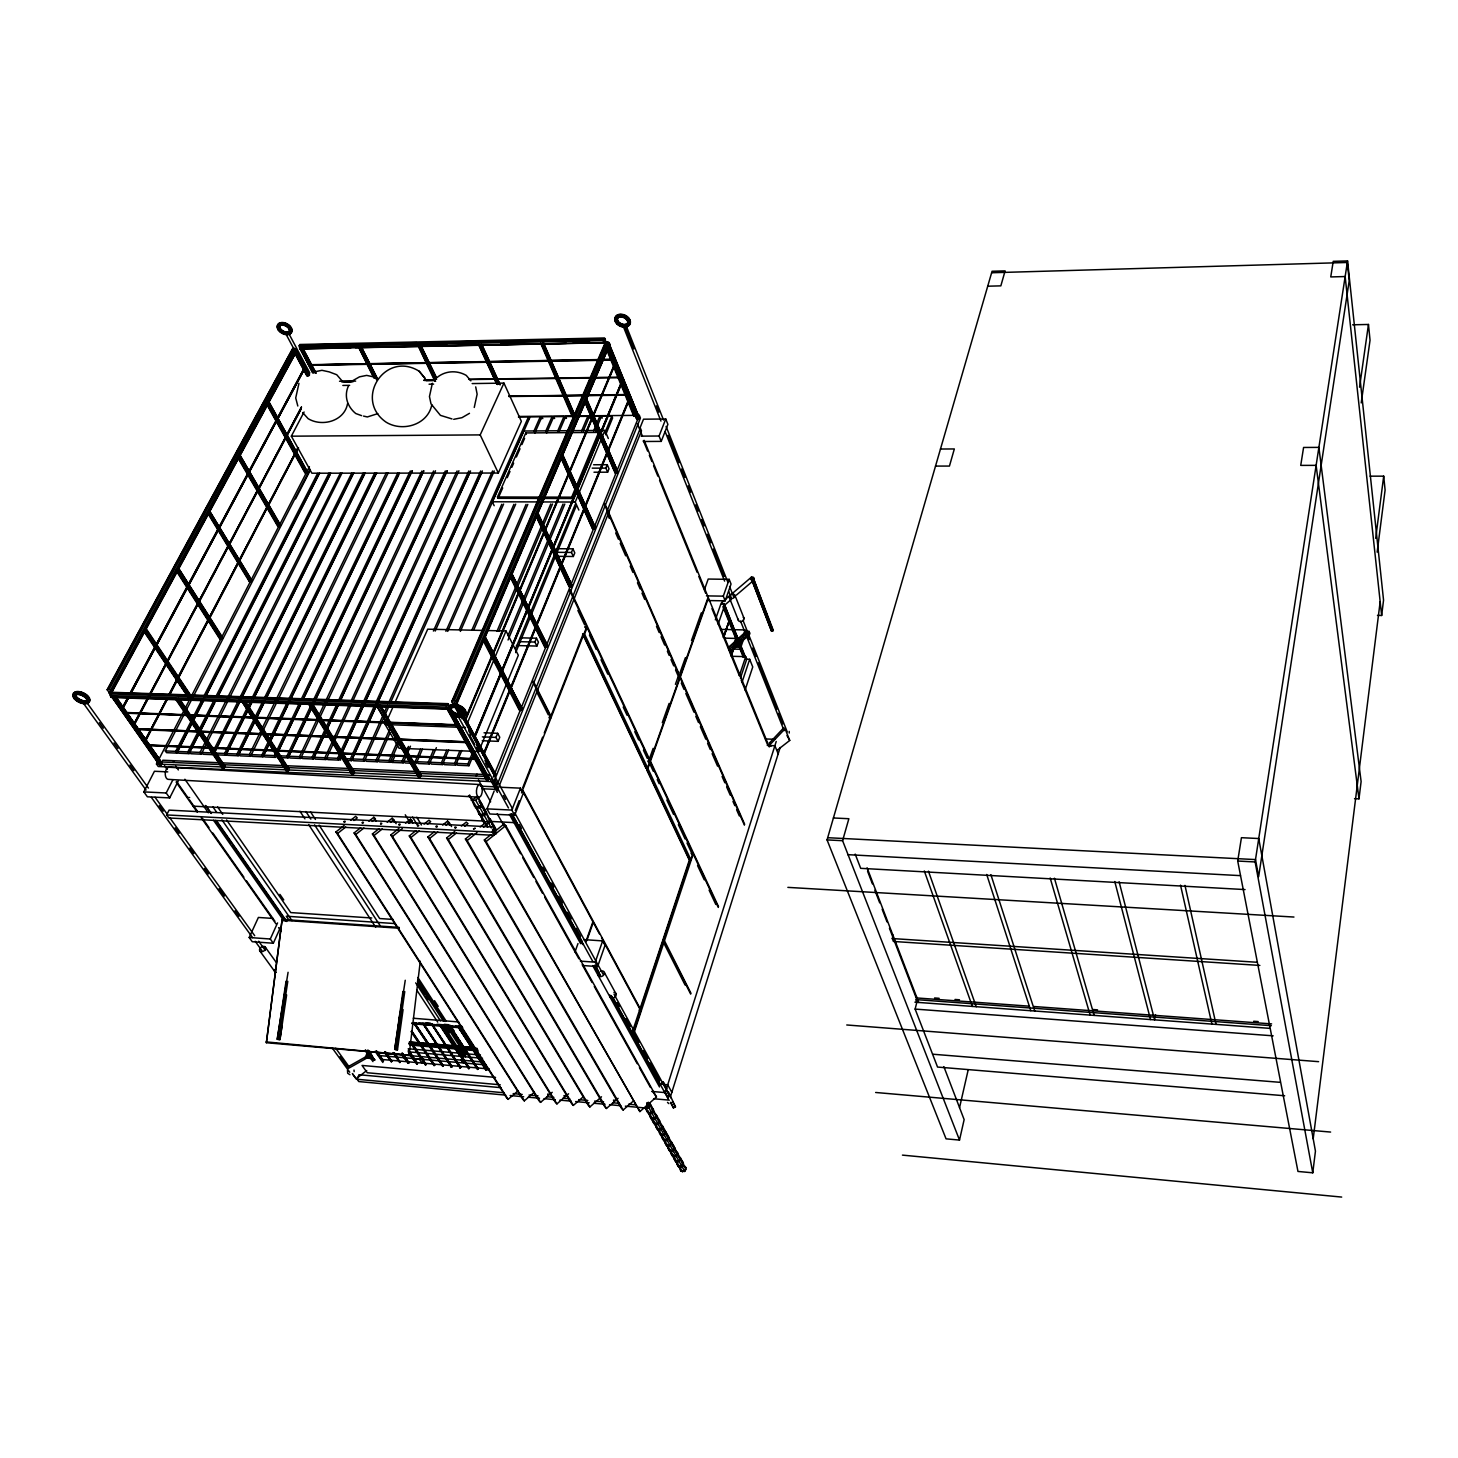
<?xml version="1.0" encoding="UTF-8"?>
<svg xmlns="http://www.w3.org/2000/svg" width="1458" height="1458" viewBox="0 0 1458 1458"><rect width="100%" height="100%" fill="white"/><g stroke="black" fill="none" stroke-linecap="round" stroke-linejoin="round"><path stroke-width="1.5" d="M307.747 472.52L268.837 401.825L307.747 472.52L306.982 473.267L305.178 473.267L267.27 405.269M312.577 372.774L299.801 348.025L312.577 372.082M287.007 771.209L241.445 700.678L286.169 770.772L288.192 770.863L289.067 769.022L245.637 701.699M309.479 375.235L296.648 350.485L294.826 350.521M286.169 770.772L286.169 769.842M238.365 458.65L277.804 526.411L279.644 526.429L280.428 524.898L239.95 455.169L266.96 405.288M252.034 580.867L209.114 510.3L252.034 580.867L251.25 581.651L249.373 581.633L208.294 514.164M249.373 581.633L250.193 580.029M280.41 525.664L239.95 455.169M224.113 767.983L177.748 699.421L175.707 699.348L222.126 767.892L224.113 767.983L225.006 766.161L179.954 699.439M222.126 767.892L222.163 766.963M222.527 638.258L178.605 568.383L222.564 637.419L221.725 639.06L219.866 638.185M209.897 510.646L209.023 512.25L251.25 581.651M604.359 341.081L606.455 341.773L603.721 342.575C601.698 336.051 607.968 338.93 604.323 342.758L300.202 348.899L299.218 345.455L301.205 345.036M625.974 325.28L623.259 326.319L625.974 325.28L663.572 420.086M447.879 703.667L112.066 692.295L110.316 695.539L110.79 696.906L448.353 708.734L447.533 709.171L446.403 707.112L447.879 703.667L448.9 707.422M115.619 697.197L162.221 763.354L161.291 765.14L159.396 764.138M159.888 760.092L117.241 698.564M157.136 759.982L157.865 761.313L148.789 748.446M191.107 696.687L145.235 628.125L145.089 630.257M789.234 733.046L789.215 731.442M167.141 698.892L145.144 740.846M160.125 765.468L109.095 692.951L110.061 691.147M159.341 765.049L111.409 696.195M399.127 927.397L282.141 919.415L266.377 1042.725L409.097 1055.209L420.287 961.241M1312.765 1172.815L1315.444 1151.146L1258.746 838.532L1241.432 837.694L1237.714 861.04L1297.966 1171.448L1312.765 1172.815L1255.138 861.951L1347.556 260.927L1333.232 261.346L1330.753 276.929L1345.151 276.546L1381.655 615.476L1377.464 615.385M1358.984 798.838L1361.116 781.543L1318.889 447.387L1303.58 447.46L1300.736 465.394L1316.118 465.357L1358.984 798.838L1354.555 798.656M1381.655 615.476L1383.551 600.131L1347.556 260.927M1313.202 1138.789L1380.161 601.717M1377.154 552.145L1385.1 490.052L1383.697 476.165L1370.064 476.165M266.377 1042.725L282.141 919.415M1375.678 538.33L1383.697 476.165M402.955 991.422L394.699 1049.468L405.251 980.268M400.221 1020.618L401.169 1013.93M404.759 991.568L396.503 1049.614L397.487 1049.815L403.082 1009.574M1359.549 387.208L1368.461 324.46L1352.641 324.788M1361.225 402.9L1370.046 340.188L1368.461 324.46M399.893 1013.82L395.683 1049.651M304.175 368.054L130.509 692.404M281.995 1026.213L279.954 1039.609L277.312 1039.317L286.06 981.198M277.148 1039.262L288.083 972.286M280.264 1028.273L280.938 1023.808M281.977 1017.101L284.018 1003.705M277.804 1039.281L278.897 1039.408L287.791 981.343M279.298 1039.572L279.972 1035.107M279.954 1039.609L286.625 994.885M354.148 1071.666L354.002 1070.063M1155.52 1014.622L1154.59 1019.871L1119.106 881.762M288.484 332.953L285.896 333.937L288.484 332.953L309.825 372.993M347.478 1070.026L347.678 1073.252L349.956 1074.728M987.722 286.205L1000.844 285.859L1005.109 270.878L992.06 271.261L827.051 839.899L946.06 1138.844L959.51 1140.083L964.139 1119.616L943.855 1066.636M959.546 1107.624L968.148 1070.044M1029.366 1006.184L916.189 997.91L916.499 996.634M1284.662 1095.76L937.549 1067.056L915.132 1009.082L917.228 1000.662M298.945 383.326L295.719 397.979L297.815 406.017M1259.858 965.433L893.426 941.467L892.296 938.551L893.189 935.143M348.59 385.659C343.669 395.792 347.296 406.636 355.752 413.525L361.62 415.658M347.533 403.72C344.471 421.07 322.218 427.249 308.13 418.665L302.663 412.596M959.51 1140.083L842.596 840.701L848.866 818.722L833.411 817.974M730.403 651.926L749.503 634.54L749.193 631.478L746.168 631.405L728.599 647.279M670.589 1096.234L780.176 747.498M668.329 1098.275L665.231 1092.625L776.221 741.484M625.354 1106.148L647.953 1108.244L649.484 1103.469M647.644 1102.685L646.623 1105.875L647.953 1108.244M432.37 383.235L429.454 396.558L431.003 403.866L440.444 415.366L452.016 418.938M431.805 404.868C427.832 424.807 402.572 432.279 386.151 422.2C353.255 399.528 385.167 350.139 419.175 371.225L424.843 378.151M664.155 941.686L633.793 1033.43L631.915 1033.266L662.333 941.558L664.155 941.686L690.691 994.137M690.964 993.244L664.465 940.775L693.206 853.969L691.402 853.878M613.508 1100.061L613.763 1101.063L614.656 1100.17M745.074 690.09L752.747 666.962L749.685 659.289L745.767 659.198M685.096 985.043L662.625 940.665L689.306 860.22M586.772 940.738L593.497 921.766L640.991 1010.102L633.465 1032.829L631.587 1032.665L611.212 995.577M646.987 770.444L689.033 859.527L690.819 859.619L692.896 853.349L650.159 762.115L648.3 762.042M740.409 678.152L746.733 659.216L745.712 656.647L732.116 656.3M741.958 682.435L749.685 659.289M739.352 675.583L745.712 656.647M744.072 637.711L740.172 649.247L733.429 649.083M731.315 656.009L737.219 638.476M741.958 639.552L739.352 647.243L734.85 647.133M743.27 635.688L745.22 629.929L720.598 629.4M730.494 654.004L731.825 650.104M733.811 644.254L735.798 638.422L724.517 638.148M730.877 655.407L736.709 638.276M731.023 655.772L737.001 638.294M564.009 1095.523L564.264 1096.525L565.157 1095.632M723.277 637.182L729.565 619.832L723.806 637.365M723.496 637.365L729.565 619.832M474.251 407.456L477.131 394.189L475.709 386.899M582.836 965.524L597.616 966.581L605.034 945.331L602.646 940.902L583.71 939.608M708.351 600.55L725.173 600.842L731.041 584.038L729.182 579.355L708.205 579.045L704.469 589.524M718.138 624.133L724.863 604.815M547.679 1094.029L547.916 1095.031L548.809 1094.138M597.616 966.581L595.21 962.189L602.646 940.902M725.173 600.842L723.296 596.158L729.182 579.355M715.349 619.814L721.2 603.083M585.66 942.178L593.151 921.091L523.076 790.71L521.016 790.601M647.571 767.801L584.549 634.048L582.58 633.993L645.712 767.728L647.571 767.801L649.831 761.441L587.1 627.56L585.132 627.505M648.281 760.493L650.14 760.566L679.793 677.059L604.596 504.741M675.546 669.951L678.262 676.184L680.084 676.239L708.151 597.179L644.144 440.334M690.819 859.619L647.899 768.494L650.159 762.115M718.521 906.603L650.468 761.258L680.084 677.751L678.28 677.697M744.673 824.353L680.376 676.931L708.442 597.889L769.277 746.952M675.418 684.331L677.697 677.915M649.357 759.035L653.166 748.337M662.296 722.639L669.149 703.376M680.084 672.612L685.406 657.649M691.475 640.572L701.334 612.797M574.962 952.038L577.988 943.563M485.951 1070.026L486.936 1069.625L485.951 1070.026L458.122 1026.796L486.279 1070.281M477.367 1068.787L449.374 1025.594L478.188 1068.86M469.458 1068.076L468.455 1068.477L469.458 1068.076L441.318 1024.938M379.481 1055.574L462.988 1062.918L461.147 1060.112L462.751 1055.884M486.115 1064.941L463.462 1062.955L461.621 1060.148L463.225 1055.92M460.746 1067.311L459.762 1067.693L460.746 1067.311L432.097 1023.935M444.143 1026.541L462.696 1055.045L465.539 1055.282L466.123 1053.77L447.624 1025.266M452.071 1066.545L451.069 1066.928L452.071 1066.545L423.567 1023.48M442.576 1065.707L413.908 1022.678L443.396 1065.78M434.757 1065.014L433.773 1065.397L434.757 1065.014L411.867 1031.098M410.008 1042.215L425.955 1064.705L411.01 1041.832M514.71 820.781L514 822.622L491.401 821.455M423.567 1058.781L421.909 1063.01L419.394 1059.31L413.197 1058.763M425.153 1064.632L426.137 1064.249M522.766 787.666L542.613 737.183M544.271 732.973L583.109 634.084L689.853 860.311L640.281 1009.865L601.553 937.84M521.508 792.897L550.978 717.846L532.935 682.18M549.32 716.844L551.343 716.917L586.736 626.776L569.823 590.709M515.294 810.52L519.176 800.624M584.549 634.048L587.1 627.56M460.072 1067.967L431.586 1024.136L460.254 1067.511M416.551 1063.866C419.722 1064.796 408.805 1055.738 408.933 1052.676M431.404 1024.591L432.425 1024.209M494.171 790.983L486.99 808.862L489.87 813.983L514.656 815.241L523.258 793.316L520.47 788.158L500.258 787.229M643.361 441.501L661.221 441.391L667.892 424.369L665.759 418.993L643.507 419.193L639.716 428.616M407.985 1063.101C410.974 1063.939 401.551 1056.904 401.606 1053.788M514.656 815.241L511.831 810.083L520.47 788.158M661.221 441.391L659.071 436.015L665.759 418.993M494.043 835.325L492.257 832.172L494.28 827.069L169.092 810.119L166.668 814.931L168.873 817.974L494.043 835.325L496.066 830.24L494.28 827.069M493.004 830.295L493.551 828.946L492.476 829.93L495.246 834.268M400.421 1061.971C399.328 1064.376 397.451 1054.371 394.006 1052.658M391.892 1061.205C390.817 1063.629 388.885 1053.605 385.441 1051.911M494.754 779.629L640.445 418.045L639.351 415.33L518.738 416.459M382.579 1060.385L376.091 1051.09M493.314 777.005L639.351 415.33M488.63 776.549L489.396 774.708L162.822 760.238L161.929 761.969L486.571 776.458M374.906 1059.693C373.831 1062.135 371.553 1051.801 368.072 1050.161M365.101 1057.979L367.671 1051.692M482.252 740.719L498.107 741.357L495.975 737.402L497.652 733.301L484.056 732.791M516.387 645.548L536.89 646.058L534.904 642.049L536.471 638.203L520.524 637.82M557.412 556.318L573.322 556.5L571.463 552.454L572.939 548.846L557.011 548.682M593.989 472.21L607.621 472.192L605.872 468.127L607.257 464.719L593.625 464.756M505.634 1095.122L358.777 1081.563L357.137 1079.284L358.978 1074.728L501.315 1087.704M498.107 741.357L499.766 737.256L497.652 733.301M536.89 646.058L538.439 642.213L536.471 638.203M573.322 556.5L574.798 552.892L572.939 548.846M607.621 472.192L609.007 468.783L607.257 464.719M482.908 755.062L629.382 397.779M483.236 755.299L629.728 397.779M483.619 755.317L630.002 398.016M476.256 776.002L477.003 774.162M480.411 747.334L518.319 655.28L506.017 630.968L488.12 630.549M578.862 510.063L575.254 502.044L577.805 495.902M579.5 491.802L604.906 430.438L573.304 430.657M467.927 763.883L456.554 763.391L457.575 765.231L468.947 765.723L467.927 763.883L472.246 753.403M515.585 648.646L575.4 504.104M604.87 432.862L611.795 416.113L601.48 416.204L595.374 430.839M468.947 765.723L473.267 755.244M515.676 652.601L576.238 505.981M605.671 434.776L612.597 418.009L611.795 416.113M566.761 432.643L525.791 432.935L497.47 496.978L498.107 498.326L572.283 498.527L571.682 497.178L598.618 432.425L571.317 432.607M572.283 498.527L599.202 433.791M474.634 735.889L622.274 380.356M474.579 736.126L622.202 380.611M474.16 738.003L622.639 380.356M474.415 738.477L622.912 380.593M454.659 763.318L443.323 762.826L444.362 764.666L455.698 765.14L454.659 763.318L459.908 750.761M507.985 635.761L563.043 504.031M593.643 430.857L599.767 416.223L589.488 416.314L583.328 430.93M455.698 765.14L461.803 750.505M508.058 639.989L564.811 504.049M465.922 719.286L615.713 362.933M467.271 723.332L506.017 630.968M441.446 762.753L430.165 762.261L431.222 764.083L442.485 764.575L441.446 762.753L446.731 750.232M496.978 631.278L515.494 587.446M517.262 583.273L550.76 503.976M581.614 430.93L587.774 416.332L577.55 416.423M442.485 764.575L448.645 749.977M498.8 631.314L552.509 503.994M465.211 719.013L518.155 593.114M519.85 589.16L615.094 362.696M465.539 719.268L615.44 362.678M456.992 703.43L455.862 701.371L608.843 342.466L607.457 341.828L605.252 342.539L451.889 701.243L453.019 703.303L456.992 703.43L609.699 344.58L608.843 342.466M429.345 764.01L428.288 762.188L417.043 761.696L418.118 763.518L429.345 764.01L436.379 747.681M456.992 701.936L609.699 344.58M456.901 702.428L609.699 343.523M451.98 702.246L606.091 341.846M428.288 762.188L433.627 749.685M451.889 701.243L454.276 700.697L607.457 341.828M422.456 749.157L416.241 763.445L415.184 761.623L420.597 749.066M471.973 629.874L526.065 504.395M557.63 431.185L563.936 416.551L553.767 416.642L546.568 433.154M473.777 629.911L527.814 504.395M559.325 431.185L565.631 416.532L575.837 416.441M402.116 761.058L390.981 760.584L392.056 762.406L403.192 762.88L402.116 761.058L408.477 746.441M459.379 629.564L513.909 504.322M545.711 431.276L552.072 416.66L541.957 416.751L534.703 433.245M403.192 762.88L405.925 756.629M407.62 752.784L410.463 746.186M460.363 631.405L515.713 504.122M389.122 760.511L378.023 760.019L379.098 761.841L390.197 762.315L389.122 760.511L397.36 741.758M445.911 631.35L501.789 504.268M533.847 431.349L540.262 416.769L530.165 416.86L435.195 631.077M390.197 762.315L398.435 743.58M447.697 631.387L503.611 504.049M392.056 762.406L394.79 756.155M498.107 498.326L502.682 487.993M507.238 477.659L509.972 471.463M511.794 467.344L513.635 463.207M516.369 457.01L520.014 448.736M521.855 444.617L524.588 438.421M376.164 759.946L365.101 759.472L366.213 761.295L377.257 761.769L376.164 759.946L390.015 728.763M433.409 631.041L528.489 416.879L518.428 416.988M494.189 505.726L492.257 501.771L523.641 431.021L568.784 430.693M377.257 761.769L390.161 732.663M476.657 747.826L478.68 751.526L399.073 748.264L385.167 724.517L393.478 705.872M395.337 701.717L427.704 629.182L483.637 630.457M304.084 411.994L291.345 436.179L311.884 473.212L498.326 473.03L521.363 421.344L503.939 383.108L472.173 383.582M375.654 707.13L352.253 758.925L353.365 760.73L364.372 761.204L389.268 705.508M391.127 701.353L494.262 470.952M364.372 761.204L363.261 759.399L387.445 705.435M389.322 701.298L492.567 470.952M280.556 927.16L273.32 943.253L270.295 939.007L277.567 922.896M377.531 702.993L482.379 470.952M347.15 760.475L351.524 760.657L375.854 706.82M377.731 702.683L481.596 472.811M351.524 760.657L350.412 758.853L373.849 707.075M375.727 702.92L480.684 470.952M340.552 760.183L339.441 758.379L470.551 470.952M338.73 760.11L337.618 758.306L326.683 757.832L327.813 759.636L338.73 760.11L469.768 472.829M337.618 758.306L468.856 470.952M273.32 943.253L252.252 941.722L249.19 937.494L258.394 917.447L273.083 918.449M498.326 473.03L480.192 434.903L503.939 383.108M351.396 704.178L325.991 759.563L324.879 757.759L349.592 704.105M351.506 699.986L457.065 470.97M353.292 700.04L458.942 470.77M325.735 732.244L313.306 759.017L312.176 757.212L336.124 705.727M338.985 699.548L445.31 470.97M325.991 759.563L315.11 759.089L313.98 757.285L337.91 705.781M340.771 699.603L446.986 470.97M327.649 728.125L338.165 705.472M340.079 701.353L447.205 470.77M435.505 470.77L300.658 758.47L299.528 756.666L433.609 470.97M311.356 708.697L288.083 757.923L286.916 756.119L311.21 704.834M313.142 700.733L421.945 470.989M300.658 758.47L289.869 757.996L288.72 756.21L423.604 470.989M315.238 700.496L423.859 470.788M288.247 704.032L263.643 755.135L264.827 756.921L275.526 757.376L274.377 755.59L298.817 704.396M301.751 698.254L410.318 470.989M300.585 704.469L276.163 755.663L286.916 756.119M303.519 698.327L411.976 470.989M278.46 751.235L300.913 704.159M302.881 700.059L412.249 470.788M268.928 744.582L263.041 756.848L261.875 755.062L286.479 703.959M288.447 699.876L397.761 473.03M290.215 699.931L399.401 473.03M270.896 740.5L287.609 705.763M290.561 699.64L398.708 474.871M388.156 472.848L250.594 756.301L249.409 754.515L386.206 473.048M254.129 723.204L238.201 755.773L236.998 753.986L262.95 701.061M264.937 696.979L374.688 473.048M250.594 756.301L239.969 755.845L238.784 754.059L264.7 701.116M266.686 697.052L376.328 473.048M257.118 717.099L264.098 702.847M267.087 696.742L376.656 472.848M251.906 702.41L225.844 755.244L224.641 753.458L249.755 702.665M251.76 698.601L363.224 473.048M238.201 755.773L227.612 755.317L226.409 753.531L251.487 702.72M253.492 698.655L364.864 473.048M253.911 698.346L365.211 472.848M213.342 750.906L351.797 473.048M215.11 750.979L353.419 473.048M215.565 750.651L239.768 701.991M241.791 697.926L353.802 472.848M342.029 473.048L201.277 754.187L200.074 752.401L340.407 473.048M167.779 771.883L154.439 771.264L143.832 791.894L147.386 796.797L169.693 797.909L178.24 780.996M169.693 797.909L166.194 792.988L172.864 779.83M214.782 702.847L189.084 753.658L187.863 751.891L213.433 701.371M216.513 695.302L329.052 473.048M201.277 754.187L190.816 753.731L189.595 751.964L215.164 701.426M218.226 695.375L330.674 473.048M217.862 696.742L329.891 475.199M173.156 762.479L174.049 760.73M191.399 724.735L176.91 753.13L175.689 751.362L201.587 700.642M203.646 696.578L317.589 473.376M189.084 753.658L178.641 753.203L177.42 751.435L203.136 701.006M205.195 696.979L319.357 473.048M194.497 718.648L203.81 700.387M205.87 696.323L319.63 473.176M176.91 753.13L166.522 752.674L165.301 750.925L310.007 469.33M295.591 498.836L310.117 470.57M493.897 781.725L158.248 766.507L156.462 764.01L189.777 699.293M191.855 695.247L309.442 466.742M144.798 740.846L166.832 698.674M168.928 694.646L297.924 447.679M144.779 741.047L167.16 698.674M168.909 694.865L298.234 447.679M169.219 695.101L298.197 447.898M145.454 741.302L167.488 698.911M169.565 695.101L298.526 447.898M133.462 724.754L147.276 698.619M149.409 694.591L301.478 407.001M133.808 724.772L301.442 407.238M134.829 723.186L300.694 409.242M135.193 723.204L301.022 409.242M122.618 708.679L129.051 696.669M131.202 692.659L304.795 368.273M123.675 706.893L129.033 696.888M131.184 692.878L304.758 368.51M310.098 364.7L612.305 359.342M121.943 708.424L127.302 698.418M121.925 708.643L127.648 698.437M130.491 692.641L304.503 368.036M123.329 706.875L128.687 696.869M130.837 692.86L304.43 368.528M112.12 691.785L296.794 350.813L295.719 348.79L292.438 348.863L107.145 689.707L108.548 691.657L112.12 691.785L109.186 689.178L107.145 689.707M107.819 689.124L293.113 348.225M110.68 684.695L209.223 503.338M211.392 499.347L217.88 487.391M220.049 483.4L292.602 349.884M109.186 689.178L294.37 348.189M110.735 689.816L295.719 348.79M214.891 498.982L217.06 494.991M111.847 690.819L296.63 349.811M111.446 692.35L237.8 459.106M269.11 401.296L296.794 350.813M678.134 1164.742L680.813 1171.029L684.75 1171.43L685.898 1167.639L681.743 1162.336M674.945 1160.659L672.247 1154.317L674.945 1160.659L678.918 1161.06L680.321 1159.238L677.624 1152.877L675.874 1151.893M675.437 1161.534L679.392 1161.935L680.558 1158.108L678.827 1157.123L683 1162.463L681.834 1166.254L677.879 1165.871L675.2 1159.547L677.879 1165.871M678.371 1166.728L682.326 1167.129L683.492 1163.32M671.974 1155.429L669.258 1149.05L671.974 1155.429L675.965 1155.83L677.369 1153.989L674.671 1147.61L672.922 1146.626M672.466 1156.303L676.457 1156.704L677.624 1152.877M665.996 1144.858L663.262 1138.425L665.996 1144.858L670.006 1145.241L671.427 1143.418L668.693 1136.967L666.944 1135.982M666.506 1145.751L670.498 1146.134L671.682 1142.307L669.933 1141.322L674.179 1146.735L672.995 1150.544L669.003 1150.162L666.27 1143.746L669.003 1150.162M669.495 1151.036L673.487 1151.437L674.671 1147.61M660.456 1135.053L664.484 1135.436L665.686 1131.59L663.919 1130.606L668.201 1136.074L666.999 1139.919L662.989 1139.518L660.237 1133.048L662.989 1139.518M663.499 1140.411L667.509 1140.812L668.693 1136.967M656.902 1128.747L654.113 1122.223L656.902 1128.747L660.93 1129.13L662.369 1127.289L659.599 1120.746L657.831 1119.762M657.412 1129.658L661.44 1130.041L662.643 1126.196L660.875 1125.211L665.413 1132.702L663.973 1134.543L659.945 1134.16L657.175 1127.654L659.727 1132.155M650.724 1117.849L647.917 1111.251L650.724 1117.849L654.788 1118.231L656.246 1116.372L653.421 1109.775L651.653 1108.791M651.015 1116.755L651.252 1118.76L653.02 1119.744L655.298 1119.143L656.756 1117.284L656.519 1115.279L654.751 1114.295M651.252 1118.76L653.822 1123.316L657.868 1123.699L659.089 1119.835L656.519 1115.279M654.332 1124.227L658.378 1124.61L659.599 1120.746M649.393 1113.329L645.001 1107.716L647.607 1112.345L651.69 1112.709L652.911 1108.845L650.323 1104.235L653.148 1110.868M648.136 1113.256L652.2 1113.639L653.421 1109.775M648.555 1107.169L649.794 1103.305M646.787 1108.718L650.541 1106.239M722.931 606.637L743.307 657.194L744.765 657.23L723.988 603.357L745.275 656.647M771.446 631.077L773.25 629.965L771.446 631.077L751.417 578.826M722.494 603.339L722.074 604.523M483.291 821.747L479.591 813.309L483.291 821.747L487.92 821.984L489.724 819.961L486.043 811.523L484.056 810.557M483.874 820.89L484.001 823.005L485.97 823.989L488.63 823.241L490.417 821.219L490.289 819.104L488.321 818.138M475.29 805.691L479.008 814.165L483.655 814.402L485.459 812.379L485.332 810.265L481.76 803.887L479.773 802.921M479.718 815.441L484.366 815.678L486.17 813.655L486.043 811.523M470.934 798L474.688 806.529L479.354 806.766L481.158 804.743L481.031 802.611L477.44 796.196L481.158 804.743M475.399 807.805L480.083 808.042L481.887 806.019L481.76 803.887M493.624 776.257L495.629 774.016L456.719 702.811L495.684 774.982M476.839 797.034L472.319 799.822L468.51 795.612M471.062 800.132L475.745 800.351L477.568 798.328M487.136 780.249L446.913 707.768L446.95 708.734L486.225 779.793L488.375 779.902L489.159 777.989L449.064 706.456M519.977 708.296L520.16 710.52L522.183 709.281L484.949 636.508L522.183 709.281M510.081 576.767L544.709 647.133L546.786 647.17L547.497 645.438L511.065 572.666L533.756 618.903M419.066 777.169L377.002 706.31L418.173 776.731L420.287 776.822L421.089 774.945L381.176 706.456M454.495 702.738L453.693 704.67L454.623 705.089L456.773 703.795M545.456 530.092L536.963 511.886L571.846 585.059L571.171 586.736L569.112 586.717L569.786 585.041L566.962 578.972M560.838 457.593L592.549 528.707L594.572 528.707L595.229 527.103L561.786 453.602L571.736 475.964M354.422 772.904L311.52 703.084L308.495 703.941L351.506 773.724L353.583 773.815L354.403 771.956L312.705 704.086M520.16 710.52L482.926 638.695L485.022 637.438M615.713 471.408L615.076 472.957L617.791 472.192L585.624 397.669L617.7 471.408M511.977 573.03L511.229 574.798L546.786 647.17M607.603 347.879L636.745 419.357L638.695 419.339L639.297 417.845L609.389 344.234L608.515 343.96L639.297 417.845M570.005 587.064L535.943 514.255L537.874 512.232M634.358 414.637L633.756 416.113L636.417 415.348M636.745 419.357L637.346 417.863M770.918 746.35L769.514 742.906L783.857 727.706M593.424 529.035L560.82 455.88L562.679 453.93M574.908 415.931L543.378 343.067L541.519 344.124L540.608 343.122L572.283 416.696L574.197 416.678L574.816 415.202M586.517 397.979L585.843 399.528L617.062 472.957M609.389 344.234L608.751 345.728L638.695 419.339M111.337 697.124L114.234 696.286L162.166 764.265M178.569 569.221L177.712 570.042L221.725 639.06M278.569 526.739L238 457.028L239.914 455.935M377.385 378.442L360.983 346.056L359.16 347.806L359.124 346.093M268.819 402.554L268.035 403.301L306.982 473.267M299.783 348.717L302.371 347.97L315.147 372.027M307.656 376.273L294.808 352.235L296.648 351.196M729.747 651.398L749.977 633.027M732.116 649.63L736.91 645.293M740.081 642.395L744.874 638.039M728.945 649.831L749.193 631.478M728.471 648.117L747.608 630.804M490.89 834.669L484.329 839.99L639.898 1111.579L656.464 1096.963L505.762 825.592L503.994 824.007L495.793 830.677M454.805 831.333L446.604 837.949L604.888 1106.932L606.473 1108.481L618.083 1098.311M471.973 833.666L465.412 838.97L621.545 1108.463L623.149 1110.03L633.082 1101.282M434.448 831.661L427.887 836.947L588.303 1105.383L589.87 1106.95L601.498 1096.799M415.858 830.677L409.297 835.926L571.809 1103.87L573.359 1105.401L583.328 1096.744M399 828.381L390.799 834.924L555.389 1102.339L556.938 1103.888L568.565 1093.792M378.971 828.709L372.41 833.94L539.059 1100.826L540.59 1102.357L552.217 1092.297M360.691 827.725L354.112 832.937L522.802 1099.314L524.315 1100.863L534.284 1092.261M344.143 825.465L335.923 831.953L506.619 1097.819L508.113 1099.35L518.1 1090.766M721.746 602.482L751.362 577.204M724.316 605.416L731.187 599.548M736.345 595.137L753.531 580.466M639.898 1111.579L486.079 841.594L505.762 825.592M623.149 1110.03L467.143 840.555L476.985 832.591M483.546 827.269L486.826 824.608L485.077 823.041L480.174 827.014M606.473 1108.481L448.299 839.535L456.518 832.919M464.719 826.285L468 823.624L466.287 822.075L461.366 826.048M427.887 836.947L429.581 838.514L437.783 831.917M446.002 825.301L449.283 822.658L451.561 826.577M409.297 835.926L410.956 837.512L419.175 830.914M427.376 824.335L430.657 821.692L428.98 820.143L424.059 824.098M442.649 825.064L447.57 821.109L449.283 822.658M390.799 834.924L392.439 836.491L402.299 828.618M408.86 823.369L412.158 820.745L410.5 819.196L405.561 823.132M372.41 833.94L374.032 835.507L382.251 828.946M390.452 822.403L393.751 819.779L396.12 823.679M368.892 821.2L373.813 817.3L375.435 818.831L372.154 821.437M354.112 832.937L355.716 834.505L363.935 827.98M387.172 822.166L392.111 818.248L393.751 819.779M350.704 820.253L355.643 816.352L357.246 817.883L353.948 820.49M335.923 831.953L337.527 833.52L345.728 826.996M352.599 1074.017L356.153 1078.792L366.723 1070.555M777.661 749.868L789.726 740.445L785.078 728.727L770.699 743.926L769.514 742.906M460.71 716.407L458.122 716.315L508.459 807.969M458.669 715.021L461.257 715.113M85.548 703.011C81.757 705.453 84.108 699.166 86.222 701.79M469.494 413.325L461.967 417.681L453.711 419.321M437.2 377.385C445.547 370.587 457.047 370.095 466.268 375.399L470.861 380.848M377.768 413.635L367.361 416.952L363.534 416.095M352.909 380.593L359.525 376.838L366.651 375.399L372.41 376.638M670.461 1102.503L673.45 1107.934L675.473 1106.877L668.529 1091.987M661.258 1083.166L663.281 1082.109L666.798 1088.525M748.063 635.141L749.503 634.54M110.79 696.906L112.667 697.106M423.385 1023.935L451.397 1067.183M458.468 1027.07L486.772 1070.099M418.027 346.33L419.922 346.293L435.705 378.971M496.759 384.274L478.789 345.09L480.721 345.054L498.672 384.238M305.943 471.791L307.747 471.791M220.687 637.365L222.564 637.419M377.895 706.747L379.171 706.383L420.287 776.822M745.166 656.045L743.307 657.194M352.344 771.865L354.403 771.956M418.975 774.854L421.089 774.945M300.202 348.899L350.868 347.733M312.941 372.154L321.945 370.314L329.18 371.881L336.725 374.724L342.047 380.884M991.64 272.755L1347.32 262.476L1349.233 280.519L1258.655 876.623L1255.502 859.582L827.688 837.694M299.747 344.489L604.596 337.964M312.541 344.799L348.845 344.052M382.871 343.341L416.897 342.63M453.183 341.883L487.209 341.172M521.235 340.461L555.261 339.75M591.547 339.003L605.161 338.712M299.218 345.455L603.539 339.149M299.127 346.876L603.448 340.625M355.916 346.658L374.05 346.293M428.488 345.182L446.622 344.799M501.06 343.705L516.934 343.377M573.632 342.211L589.506 341.901M299.51 348.189L604.323 342.758M355.406 347.642L423.458 346.257M430.274 346.111L493.788 344.835M500.586 344.689L566.378 343.359M573.176 343.231L604.942 342.594M612.469 359.452L309.971 364.956L485.277 362.094M489.651 361.894L612.506 359.834M310.025 365.32L612.396 360.108M339.532 381.249L355.643 381.103M423.932 380.082L435.304 379.9M469.276 379.28L619.668 377.13M341.682 381.467L353.237 381.395M425.9 380.192L435.177 380.155M469.148 379.536L619.595 377.75M341.737 381.814L353.109 381.65M423.986 380.447L435.359 380.265M344.197 381.887L351.013 381.796M426.137 380.666L435.231 380.52M342.849 385.441L349.647 385.349M429.071 384.201L433.609 384.128M508.806 396.157L626.758 394.535M508.97 396.266L626.794 394.899M508.86 396.521L626.685 395.173M291.345 436.179L480.192 434.903M641.174 436.142L659.071 436.015M940.483 449.028L954.334 448.955L949.45 466.068L935.526 466.086M592.221 468.146L605.872 468.127M497.47 496.978L571.682 497.178M492.257 501.771L575.254 502.044M555.516 552.29L571.463 552.454M706.437 595.885L723.296 596.158M584.767 626.74L586.736 626.776M519.048 641.666L534.904 642.049M678.571 676.876L680.376 676.931M677.97 677.004L679.793 677.059M111.1 692.696L448.608 704.287M110.425 693.935L446.512 705.399M110.316 695.539L446.403 707.112M111.701 697.507L447.533 709.171M548.955 717.792L550.978 717.846M124.459 712.433L457.994 724.772M124.276 712.762L457.848 725.118M124.531 712.816L458.067 725.191M124.349 713.144L458.122 725.592M385.167 724.517L465.521 727.524M765.523 738.951L774.617 739.297M767.273 745.439L774.891 745.731L778.171 753.822M482.379 736.873L495.975 737.402M135.977 728.763L465.157 741.776M136.214 728.836L261.055 733.775M265.611 733.939L465.357 741.849M135.813 729.091L465.412 742.25M135.886 729.474L465.266 742.578M648.61 761.167L650.468 761.258M647.972 761.349L649.831 761.441M147.331 744.856L338.347 752.929M342.685 753.057L476.894 758.743M147.149 745.166L476.948 759.144M147.222 745.548L476.821 759.472M646.022 768.402L647.899 768.494M165.301 750.925L175.689 751.362M177.42 751.435L187.863 751.891M189.595 751.964L200.074 752.401M214.089 753.002L224.641 753.458M226.409 753.531L236.998 753.986M238.784 754.059L249.409 754.515M261.875 755.062L251.195 754.588L252.362 756.374L263.041 756.848M263.643 755.135L274.377 755.59M288.72 756.21L299.528 756.666M312.176 757.212L301.332 756.738L302.462 758.543L313.306 759.017M313.98 757.285L324.879 757.759M339.441 758.379L350.412 758.853M352.253 758.925L363.261 759.399M415.184 761.623L403.994 761.149L405.051 762.971L409.534 763.154M217.406 754.88L225.844 755.244M277.312 757.449L288.083 757.923M156.462 764.01L492.458 779.119M480.466 786.154L496.34 786.883L640.372 428.142L641.484 430.839L497.761 789.471L481.905 788.742M143.832 791.894L166.194 792.988M486.99 808.862L511.831 810.083M189.649 797.562L187.772 797.453L176.491 781.433M513.745 814.493L511.667 814.384L582.963 944.146M193.039 806.146L482.361 821M827.051 839.899L842.596 840.701M1237.714 861.04L1255.138 861.951M166.668 814.931L492.257 832.172M847.754 854.661L1240.485 875.638M480.119 784.55A6.379 2.898 -86 0 0 476.547 793.28A6.379 2.898 -86 0 0 481.468 794.756A6.379 2.898 -86 0 0 480.119 784.55L169.62 767.291A6.105 3.517 -85.2 0 0 165.337 772.467A6.105 3.517 -85.2 0 0 167.962 779.337L478.643 797.18M691.11 853.24L692.896 853.349M1245.059 889.58L860.694 868.33L855.19 854.096M397.487 1049.815L395.391 1049.505M787.867 887.375L1293.957 917.046M892.296 938.551L1257.015 962.262M371.754 917.993L290.743 912.58L226.61 819.943M393.04 919.433L379.663 918.54L319.138 825.155M662.625 940.665L664.465 940.775M394.808 923.57L286.26 916.225L288.866 919.98M282.323 920.235L399.292 928.236M249.19 937.494L270.295 939.007M580.393 961.132L595.21 962.189M934.596 997.965L939.134 998.293M954.972 999.459L959.492 999.787M1093.008 1009.519L1097.546 1009.847M1253.698 1021.256L1258.218 1021.584M1033.904 1006.512L1271.613 1023.899M1271.358 1025.685L915.77 999.587L916.809 1002.32M914.913 1002.175L1269.645 1028.346M915.132 1009.082L1273.162 1035.836M846.752 1024.974L1318.597 1061.661M639.114 1009.975L640.991 1010.102M932.591 1054.207L1279.851 1082.31M413.307 1018.249L458.705 1021.967M426.009 1022.842L430.547 1023.224M444.143 1024.336L448.681 1024.719M418.829 1022.769L430.165 1023.698M436.981 1024.263L448.317 1025.193M455.115 1025.758L461.931 1026.323M412.414 1022.787L416.952 1023.17M430.566 1024.281L435.085 1024.664M448.7 1025.794L453.238 1026.159M411.885 1023.024L461.785 1027.143M412.814 1023.37L417.334 1023.753M424.15 1024.318L435.486 1025.247M440.006 1025.63L453.62 1026.742M458.158 1027.125L462.678 1027.507M412.049 1023.716L462.314 1027.981M409.37 1041.996L475.016 1047.609M409.753 1042.142L473.121 1047.555M411.265 1042.67L476.93 1048.302M409.917 1042.816L416.696 1043.399M421.234 1043.782L434.812 1044.949M439.332 1045.331L450.65 1046.297M457.429 1046.88L466.487 1047.646M409.388 1043.053L416.168 1043.636M422.966 1044.22L450.121 1046.552M456.919 1047.117L468.237 1048.102M408.86 1043.29L476.784 1049.122M409.771 1043.618L416.551 1044.201M421.089 1044.602L450.504 1047.117M455.024 1047.5L466.341 1048.484M473.139 1049.067L477.659 1049.45M409.024 1043.964L476.948 1049.796M409.406 1044.11L477.313 1049.942M409.953 1045.04L454.878 1048.885M464.719 1049.742L478.279 1050.908M408.222 1048.758L480.429 1055.009M408.167 1051.819L482.525 1058.289M875.638 1092.479L1330.607 1132.064M266.194 1041.905L409.097 1055.209M377.531 1052.785L461.147 1060.112M461.621 1060.148L483.801 1062.098M367.361 1058.18L372.719 1058.654M380.902 1059.383L489.305 1068.987M658.688 1083.968L667.709 1084.77L671.828 1092.315M495.538 1077.407L362.058 1065.434L367.252 1072.742L500.276 1084.807M651.653 1091.422L665.231 1092.625M653.585 1098.731L669.368 1100.152M357.137 1079.284L504.14 1092.789M513.18 1093.609L522.237 1094.448M529.017 1095.067L538.057 1095.906M547.115 1096.726L553.894 1097.364M562.934 1098.184L569.732 1098.803M578.771 1099.642L587.811 1100.48M594.609 1101.1L603.648 1101.938M612.688 1102.758L619.486 1103.378M628.526 1104.216L635.305 1104.836M510.136 1095.523L523.695 1096.78M528.215 1097.2L539.515 1098.239M544.034 1098.658L555.334 1099.697M559.854 1100.116L571.135 1101.155M575.655 1101.574L589.214 1102.813M593.734 1103.232L605.034 1104.271M609.553 1104.69L620.835 1105.729M902.447 1155.119L1341.688 1197.073M571.846 585.059L547.351 534.138M547.497 645.438L538.695 628.963M454.276 700.697L455.862 701.371M522.11 708.369L506.746 680.011M446.95 708.734L447.898 709.171M494.699 773.578L495.629 774.016M488.23 777.551L489.159 777.989M479.044 801.645L481.031 802.611M483.345 809.281L485.332 810.265M491.838 824.408L493.806 825.374L493.952 827.488L490.417 821.219M111.264 690.8L111.081 693.024L109.095 692.951M651.143 1107.861L652.911 1108.845M654.241 1113.383L656.009 1114.368M660.365 1124.3L662.132 1125.284M669.441 1140.429L671.19 1141.414M675.382 1151.018L677.132 1152.002M678.334 1156.267L680.084 1157.251M684.166 1166.655L685.898 1167.639M789.726 740.445L786.974 735.525M668.821 1103.615L667.509 1102.376M484.329 839.99L486.079 841.594M465.412 838.97L467.143 840.555M446.604 837.949L448.299 839.535M656.464 1096.963L652.637 1091.459M419.175 371.225L425.025 378.369M606.127 344.653L605.252 342.539M83.489 703.376L146.055 790.072M151.395 797.435L252.562 937.603M255.223 941.303L261.875 950.525M332.442 1048.266L349.738 1072.231M260.089 951.29L275.052 971.957M87.298 703.175L148.406 788.067M155.058 797.289L167.014 813.892M169.675 817.592L254.694 935.69M258.686 941.23L265.32 950.452M335.741 1048.247L349.027 1066.709M99.363 722.658L103.354 728.18M113.997 742.942L117.989 748.483M129.944 765.086L133.936 770.608M159.214 805.673L163.205 811.195M175.16 827.798L179.152 833.338M189.795 848.1L193.786 853.623M204.43 868.385L208.421 873.925M219.046 888.687L224.368 896.069M235.011 910.813L239.003 916.353M340.079 1056.558L348.061 1067.62M352.38 1073.544L356.153 1078.792M265.028 946.807L276.2 962.335M164.517 765.65L167.16 769.423M176.181 782.217L197.322 812.234M201.259 817.81L275.981 923.898M278.587 927.616L281.212 931.334M365.12 1050.453L372.975 1061.606M117.752 699.986L159.159 758.761M138.747 732.973L141.335 736.654M146.019 743.051L148.607 746.733M113.341 697.179L161.291 765.14M109.168 692.04L113.05 697.544M113.779 698.874L123.42 712.233M125.443 715.404L133.79 726.922M137.107 731.934L148.06 747.116M368.2 1050.872L374.724 1060.148M367.58 1050.343L374.414 1059.893M367.398 1050.799L374.232 1060.349M189.576 800.023L197.322 811.031M202.498 818.375L208.968 827.561M212.85 833.065L243.869 877.151M246.457 880.814L274.888 921.219M365.466 1049.888L371.972 1059.128M206.271 806.037L211.465 813.473M216.659 820.927L286.843 921.511M205.286 805.472L210.499 812.926M215.693 820.38L285.968 921.037M376.893 1051.163L383.563 1060.859M376.401 1051.346L383.199 1060.914M216.094 822.112L230.4 842.596M233.007 846.314L268.126 896.597M270.714 900.315L285.021 920.8M375.909 1051.546L382.707 1061.096M175.762 766.197L178.368 769.933M184.893 779.246L208.33 812.799M213.542 820.253L283.891 920.873M375.089 1051.309L382.907 1062.499M212.813 806.748L216.713 812.343M221.908 819.815L291.964 920.654M217.625 806.967L222.764 814.384M385.131 1051.637L391.582 1060.95M384.639 1051.838L391.71 1061.661M384.456 1052.293L391.218 1061.843M393.186 1052.585L399.929 1062.153M393.022 1053.04L399.747 1062.609M279.9 894.355L283.745 899.914M393.824 1053.113L400.239 1062.408M402.59 1053.405L408.969 1062.718M402.28 1053.132L408.659 1062.463M401.788 1053.332L408.787 1063.174M401.916 1054.043L408.295 1063.374M408.659 1050.416L417.553 1063.483M408.349 1050.161L417.225 1063.21M408.477 1050.872L417.371 1063.939M409.261 1052.931L416.879 1064.121M178.641 698.51L224.988 767.09M410.682 1041.577L425.827 1063.976M410.19 1041.759L425.955 1064.705M410.318 1042.488L425.463 1064.887M175.762 698.418L222.928 768.311M144.579 629.364L189.759 696.942M144.433 631.186L187.882 695.995M143.905 630.585L187.371 695.411M144.36 632.061L187.845 696.869M412.013 1031.827L434.575 1065.47M411.356 1031.298L434.265 1065.197M411.174 1031.754L434.083 1065.652M146.037 628.507L191.891 697.07M414.418 1022.477L443.086 1065.506M414.218 1022.933L443.232 1066.235M413.726 1023.133L442.722 1066.418M423.057 1023.662L451.889 1067.001M422.729 1023.407L451.251 1066.472M432.242 1024.664L460.582 1067.766M299.965 811.249L304.922 818.849M308.64 824.535L375.672 927.142M416.623 989.836L437.728 1022.131M440.207 1025.94L460.072 1056.339M415.694 982.856L440.444 1020.855M469.276 1068.55L440.298 1025.339L468.783 1068.732M440.48 1024.865L468.966 1068.277M418.027 979.648L445.146 1021.457M417.389 981.179L443.323 1021.092M445.784 1024.883L465.539 1055.282M305.888 811.541L310.846 819.159M314.545 824.845L380.082 925.611M418.428 984.551L424.971 994.629M425.845 995.96L428.324 999.769M444.745 1025.029L449.684 1032.629M459.234 1047.3L465.412 1056.813M243.504 701.699L288.192 770.863M434.502 1000.662L438.202 1006.366M450.504 1025.393L454.203 1031.098M449.884 1025.411L477.859 1068.586M449.702 1025.867L478.024 1069.315M310.499 811.814L315.438 819.451M417.863 977.461L446.221 1021.22M448.681 1025.01L477.513 1069.516M245.6 702.647L289.048 769.97M337.527 833.52L508.113 1099.35M459.161 1026.414L486.936 1069.625M458.304 1026.341L486.443 1069.826M176.546 570.37L220.595 639.388M175.762 570.023L219.83 639.023M355.716 834.505L524.315 1100.863M374.032 835.507L540.59 1102.357M373.813 817.3L376.2 821.146M308.495 702.993L352.362 774.162M392.439 836.491L556.938 1103.888M310.627 704.014L353.583 773.815M207.893 512.578L250.138 581.979M392.111 818.248L394.48 822.13M410.956 837.512L573.359 1105.401M405.251 814.785L409.917 822.549M410.5 819.196L412.833 823.077M412.578 817.081L417.261 824.9M416.824 817.264L421.435 824.991M429.581 838.514L589.87 1106.95M447.57 821.109L449.866 825.009M380.046 705.453L421.125 775.911M239.112 456.7L279.644 526.429M469.585 794.975L472.319 799.822M473.048 801.098L476.675 807.513M477.386 808.789L480.976 815.15M481.705 816.407L485.259 822.731M485.97 823.989L487.737 827.105M649.904 1114.258L652.51 1118.833M653.02 1119.744L655.59 1124.3M656.1 1125.211L658.67 1129.75M659.18 1130.643L661.713 1135.144M662.224 1136.037L664.739 1140.52M665.249 1141.414L667.764 1145.842M668.256 1146.735L670.753 1151.146M671.245 1152.02L673.724 1156.413M674.216 1157.287L676.676 1161.643M677.168 1162.518L679.61 1166.856M680.102 1167.712L682.544 1172.013M485.077 823.041L487.318 826.996M651.872 1118.268L653.822 1123.316M480.666 804.506L482.452 807.696M494.062 829.31L496.303 833.283M493.551 828.946L495.775 832.901M493.788 829.985L496.03 833.958M475.745 800.351L479.354 806.766M480.083 808.042L483.655 814.402M484.366 815.678L487.92 821.984M488.63 823.241L491.291 827.944M649.083 1108.098L651.69 1112.709M652.2 1113.639L654.788 1118.231M655.298 1119.143L657.868 1123.699M658.378 1124.61L660.93 1129.13M661.44 1130.041L663.973 1134.543M664.484 1135.436L666.999 1139.919M667.509 1140.812L670.006 1145.241M670.498 1146.134L672.995 1150.544M673.487 1151.437L675.965 1155.83M676.457 1156.704L678.918 1161.06M679.392 1161.935L681.834 1166.254M682.326 1167.129L684.75 1171.43M490.289 819.104L493.806 825.374M496.249 829.73L494.517 826.631L494.645 828.745M662.643 1126.196L665.176 1130.697M665.686 1131.59L668.201 1136.074M671.682 1142.307L674.179 1146.735M680.558 1158.108L683 1162.463M481.887 806.019L485.459 812.379M486.17 813.655L489.724 819.961M648.281 1102.212L650.031 1105.31M653.658 1111.78L656.246 1116.372M656.756 1117.284L659.308 1121.84M659.818 1122.751L662.369 1127.289M662.88 1128.2L665.413 1132.702M665.905 1133.595L668.42 1138.078M668.93 1138.971L671.427 1143.418M671.919 1144.293L674.416 1148.722M674.908 1149.597L677.369 1153.989M677.861 1154.864L680.321 1159.238M680.795 1160.094L683.237 1164.432M683.729 1165.306L686.153 1169.608M503.994 824.007L520.506 853.732M522.711 857.687L533.719 877.497M535.924 881.47L542.54 893.353M544.745 897.308L578.862 958.726M582.179 964.667L592.076 982.492M594.281 986.465L637.237 1063.72M639.424 1067.675L650.45 1087.486M478.461 779.975L490.635 801.827M497.269 813.746L503.903 825.684M267.288 404.522L305.925 473.577M451.233 710.411L487.136 775.583M451.36 712.762L488.375 779.902M513.508 816.444L582.088 941.376M595.156 965.178L598.418 971.119M613.672 998.876L655.025 1074.236M511.74 813.947L592.713 961.369M594.9 965.36L600.386 975.329M612.415 997.236L668.22 1098.858M493.023 780.449L498.381 790.218M595.119 966.29L600.477 976.058M631.915 1033.266L660.073 1084.533M492.549 780.467L498.144 790.619M510.847 813.728L582.744 944.565M594.408 965.797L600.186 976.295M610.829 995.668L660.055 1085.244M490.745 780.394L497.397 792.459M509.443 814.348L580.649 943.69M592.695 965.579L659.508 1086.957M450.048 707.877L489.214 778.973M458.067 708.697L494.863 775.911M462.35 717.099L512.542 808.807M514.729 812.799L603.12 974.272M614.037 994.192L670.771 1097.856M672.503 1101.446L675.473 1106.877M455.716 707.075L462.204 718.94M468.711 730.786L470.879 734.741M476.292 744.637L478.461 748.592M484.949 760.438L487.118 764.393M454.714 705.672L460.127 715.55M454.768 706.638L459.106 714.548M477.185 747.589L479.354 751.581M485.915 763.536L488.102 767.528M494.663 779.483L496.85 783.475M503.411 795.43L505.58 799.421M519.212 824.481L521.399 828.472M542.74 867.182L544.928 871.155M551.489 883.111L553.676 887.102M558.633 896.36L562.405 903.049M567.399 912.344L571.153 918.996M576.147 928.309L580.539 936.309M617.044 1002.703L619.231 1006.676M625.792 1018.632L630.166 1026.614M632.353 1030.606L638.896 1042.561M643.27 1050.525L647.644 1058.49M650.013 1062.991L659.745 1080.743M469.567 734.905L474.634 744.145M604.377 972.522L616.114 994.01M523.021 791.785L599.402 933.831M295.883 351.907L308.713 375.964M285.896 333.937L294.443 349.938M300.694 361.238L306.052 371.261M295.136 353.255L306.909 375.289M295.117 353.948L306.909 375.982M296.648 350.485L309.479 374.542M302.389 347.259L316.204 373.339M302.699 348.991L315.457 373.048M301.624 348.681L314.399 372.756M300.548 348.991L313.324 373.066M483.035 640.281L519.248 710.101M485.058 638.094L501.588 670.024M484.184 638.349L521.381 710.174M537.291 693.06L548.317 714.857M361.001 346.767L377.403 379.153M361.238 347.806L376.62 378.169M360.235 347.496L376.656 379.882M359.16 347.806L374.56 378.169M358.358 346.822L373.795 377.877M533.318 681.232L551.343 716.917M510.008 575.145L545.602 647.516M512.05 573.923L547.57 646.313M418.829 346.603L435.614 381.34M418.009 345.619L434.83 381.048M421.635 346.876L436.416 377.531M420.669 345.564L436.452 378.242M420.833 346.603L436.598 379.28M419.74 346.931L423.677 355.096M577.878 610.446L584.64 624.826M589.451 635.105L596.213 649.503M601.024 659.763L607.786 674.161M623.204 707.039L627.068 715.277M634.777 731.716L638.64 739.935M643.452 750.214L647.316 758.433M649.557 763.227L653.403 771.41M657.248 779.593L659.162 783.693M666.853 800.059L673.56 814.384M678.371 824.627L685.096 838.951M687.01 843.034L692.769 855.317M697.562 865.56L704.287 879.885M709.098 890.109L715.805 904.434M537.145 513.927L571.171 586.736M537.802 519.139L569.021 585.861M535.979 515.932L569.112 586.717M570.242 589.925L650.14 760.566M693.206 853.969L718.247 907.423M537.947 513.088L571.937 585.916M670.844 1102.339L673.45 1107.934M482.361 345.655L500.276 384.839M481.468 344.325L499.401 383.509M481.541 345.382L499.474 384.566M481.377 347.769L485.149 356.007M479.609 345.382L497.579 384.548M478.734 344.38L496.704 383.545M525.791 432.935L526.411 434.284M528.489 416.879L529.345 418.774M663.281 1082.109L669.55 1096.033L667.491 1097.09L664.812 1091.131M540.262 416.769L541.1 418.665M573.559 480.028L593.442 524.734M562.004 455.552L594.572 528.707M565.832 464.902L568.547 471.007M577.605 491.328L580.32 497.415M566.943 468.164L569.677 474.269M578.717 494.59L581.432 500.677M562.551 460.837L592.549 528.707M541.957 416.751L542.795 418.646M562.77 454.732L595.32 527.905M553.767 416.642L554.605 418.537M552.072 416.66L552.91 418.555M607.53 514.273L609.335 518.428M615.677 532.954L618.411 539.187M620.215 543.342L625.664 555.79M630.202 566.178L632.918 572.393M637.456 582.781L640.171 588.996M641.994 593.151L644.709 599.384M656.501 626.375L659.216 632.59M661.039 636.745L664.666 645.056M667.381 651.27L669.186 655.426M671.008 659.581L673.724 665.814M681.287 683.109L684.002 689.342M685.825 693.479L693.99 712.16M695.794 716.315L698.51 722.548M700.332 726.704L705.781 739.151M707.586 743.307L710.301 749.54M712.124 753.677L717.555 766.143M722.093 776.513L724.826 782.746M726.631 786.901L730.258 795.193M732.973 801.426L734.796 805.581M736.6 809.737L739.334 815.951M563.936 416.551L564.756 418.446M604.924 503.903L680.084 676.239M680.084 677.751L744.418 825.155M565.631 416.532L566.469 418.428M542.649 343.796L574.197 416.678M560.036 384.73L562.733 390.963M542.248 344.452L544.946 350.704M551.27 365.265L559.38 384.001M561.184 388.156L563.9 394.407M570.206 408.969L572.01 413.143M541.519 344.124L573.103 416.988M543.305 342.338L573.923 413.124M543.36 344.124L549.666 358.704M551.47 362.86L557.776 377.44M559.58 381.595L573.103 412.833M587.774 416.332L588.595 418.227M598.163 429.363L600.769 435.486M600.951 436.744L602.701 440.826M605.289 446.95L607.038 451.032M609.626 457.138L611.376 461.22M585.551 401.898L615.95 473.285M585.46 402.864L614.11 470.15M584.676 401.588L615.076 472.957M589.488 416.314L590.308 418.209M586.608 398.745L617.791 472.192M601.48 416.204L602.282 418.1M599.767 416.223L600.568 418.118M604.906 430.438L608.314 438.493M608.296 348.827L636.636 418.61M612.087 359.998L616.37 370.496M618.083 374.706L620.652 381.012M622.366 385.222L624.935 391.509M628.362 399.929L630.931 406.235M607.166 349.155L634.613 416.405M637.31 423.604L642.431 436.161M606.309 348.881L633.756 416.113M643.342 440.608L647.607 451.069M649.32 455.242L651.872 461.512M653.585 465.703L657.85 476.146M659.563 480.338L697.143 572.338M698.838 576.511L705.672 593.242M711.96 608.624L739.406 675.801M741.12 680.011L767.71 745.093M609.48 344.981L639.406 418.592M609.098 348.48L613.381 358.996M621.09 377.914L623.641 384.238M625.354 388.429L627.924 394.735M631.35 403.155L634.777 411.557M607.621 346.056L637.602 419.649M724.17 605.216L744.509 655.772M723.569 604.56L744.765 657.23M723.879 606.054L744.236 656.61M723.587 606.893L743.963 657.449M623.259 326.319L660.948 421.089M665.14 431.604L724.626 581.122M728.818 591.656L731.333 597.98M740.555 621.144L784.112 730.64M729.273 597.47L738.404 620.379M734.923 595.301A3.025 2.096 -21.5 0 1 731.333 598.637A3.025 2.096 -21.5 0 1 730.057 595.229A3.025 2.096 -21.5 0 1 734.923 595.301L743.999 618.228M666.087 426.41L727.906 582.307M729.583 586.517L733.757 597.051M742.942 620.215L787.229 731.88M625.446 327.904L633.811 348.972M656.41 405.834L658.925 412.158M668.129 435.322L678.991 462.715M681.506 469.02L684.859 477.459M688.194 485.879L690.709 492.203M695.739 504.832L698.236 511.157M701.59 519.577L704.105 525.901M707.44 534.321L710.793 542.74M713.308 549.065L724.17 576.439M746.769 633.319L749.284 639.643M752.62 648.063L755.973 656.483M758.488 662.807L776.895 709.135M778.554 713.363L782.746 723.879M773.36 630.53L753.367 578.261L772.868 631.095M752.729 578.024L772.612 629.71M752.711 580.32L771.829 629.929M752.164 579.646L772.084 631.314M752.219 580.885L771.337 630.494M867.073 867.783L918.722 1002.466M867.565 871.228L872.413 883.894M874.855 890.218L879.721 902.885M882.145 909.227L887.011 921.893M889.435 928.236L916.189 997.91M924.299 870.936L972.377 1006.421M928.436 871.155L976.24 1006.713M986.702 874.472L1030.788 1010.722M990.893 874.691L1034.724 1011.014M1050.161 877.971L1090.165 1015.114M1054.426 878.208L1094.156 1015.406M1114.769 881.525L1150.526 1019.561M1180.524 885.152L1211.908 1024.099M1184.953 885.389L1216.045 1024.391M680.558 1169.061L680.813 1171.029M647.388 1110.322L647.607 1112.345M486.152 778.827L486.225 779.793M478.88 812.051L479.008 814.165M418.136 775.765L418.173 776.731M351.487 772.776L351.506 773.724M750.961 579.737A1.968 1.75 49.4 0 1 751.945 576.985A1.968 1.75 49.4 0 1 754.278 579.191A1.968 1.75 49.4 0 1 751.69 580.448M289.267 332.296A6.689 4.119 28.9 0 1 280.537 329.344A6.689 4.119 28.9 0 1 280.884 323.166M284.365 323.075A6.689 4.119 28.9 0 1 290.233 326.847A6.689 4.119 28.9 0 1 290.47 331.567M280.993 332.151A8.037 4.939 28.9 0 1 279.025 323.348A8.037 4.939 28.9 0 1 290.561 327.23A8.037 4.939 28.9 0 1 287.7 334.411M285.476 334.174A8.037 4.939 28.9 0 1 283.162 333.39M289.723 333.189A7.636 4.702 28.9 0 1 287.882 333.499M285.768 333.281A7.636 4.702 28.9 0 1 283.563 332.533M281.503 331.349A7.636 4.702 28.9 0 1 278.551 328.141M277.949 326.428A7.636 4.702 28.9 0 1 286.333 323.421A7.636 4.702 28.9 0 1 291.09 332.369M290.233 329.162A5.741 3.536 28.9 0 1 283.909 331.422A5.741 3.536 28.9 0 1 280.319 324.697M284.328 323.986A5.741 3.536 28.9 0 1 285.987 324.551M628.27 323.822A6.871 4.684 24.3 0 1 620.962 323.986A6.871 4.684 24.3 0 1 616.424 318.336M616.752 316.896A6.871 4.684 24.3 0 1 626.831 316.659M629.2 319.63A6.871 4.684 24.3 0 1 629.2 322.674M627.414 323.53A5.887 4.01 24.3 0 1 621.126 323.676A5.887 4.01 24.3 0 1 617.244 318.81M618.301 316.568A5.887 4.01 24.3 0 1 622.858 315.821M624.589 316.422A5.887 4.01 24.3 0 1 626.156 317.37M628.216 319.922A5.887 4.01 24.3 0 1 628.198 322.528M624.206 317.315A5.486 3.736 24.3 0 1 626.484 324.168A5.486 3.736 24.3 0 1 617.809 321.234A5.486 3.736 24.3 0 1 622.584 316.769M616.242 322.765A8.238 5.613 24.3 0 1 620.926 314.563A8.238 5.613 24.3 0 1 630.275 323.585A8.238 5.613 24.3 0 1 617.992 324.441M616.825 322.018A7.837 5.34 24.3 0 1 618.465 314.545A7.837 5.34 24.3 0 1 628.908 318.081A7.837 5.34 24.3 0 1 627.25 325.535M625.172 325.881A7.837 5.34 24.3 0 1 622.876 325.644M620.561 324.861A7.837 5.34 24.3 0 1 618.484 323.603M743.27 617.39A2.989 2.096 -21.6 0 1 743.562 620.124A2.989 2.096 -21.6 0 1 739.971 621.509A2.989 2.096 -21.6 0 1 738.422 619.249M462.222 714.347A7.873 4.301 22 0 1 454.495 712.889A7.873 4.301 22 0 1 450.03 707.804M450.267 706.456A7.873 4.301 22 0 1 451.196 705.399M452.745 704.761A7.873 4.301 22 0 1 461.53 706.838A7.873 4.301 22 0 1 464.719 712.67M462.733 713.472A6.761 3.7 22 0 1 455.716 713.235A6.761 3.7 22 0 1 450.941 708.406M451.123 707.239A6.761 3.7 22 0 1 451.944 706.346M456.974 705.927A6.761 3.7 22 0 1 458.978 706.583M462.314 708.788A6.761 3.7 22 0 1 463.334 710.119M458.505 707.659A6.306 3.445 22 0 1 461.657 714.292A6.306 3.445 22 0 1 451.67 710.975A6.306 3.445 22 0 1 456.646 707.057M450.048 712.324A9.459 5.158 22 0 1 451.287 704.998A9.459 5.158 22 0 1 463.936 709.189A9.459 5.158 22 0 1 462.66 716.498M457.502 716.315A9.459 5.158 22 0 1 452.144 714.019M448.827 707.895A8.985 4.903 22 0 1 459.507 705.49A8.985 4.903 22 0 1 464.519 714.639M450.759 711.395A8.985 4.903 22 0 1 449.392 709.645M613.927 992.388A3.426 2.643 -30.4 0 1 616.041 995.486A3.426 2.643 -30.4 0 1 611.995 998.092A3.426 2.643 -30.4 0 1 609.881 995.012M600.477 971.156A3.463 2.643 -30.2 0 1 604.432 973.488A3.463 2.643 -30.2 0 1 599.657 976.55A3.463 2.643 -30.2 0 1 598.983 972.121M87.097 701.061A7.636 3.736 25.6 0 1 79.99 699.694A7.636 3.736 25.6 0 1 75.032 694.865M74.959 693.589A7.636 3.736 25.6 0 1 76.818 691.985M78.568 691.821A7.636 3.736 25.6 0 1 85.967 694.573A7.636 3.736 25.6 0 1 88.974 699.476M87.261 700.241A6.543 3.208 25.6 0 1 79.188 699.075A6.543 3.208 25.6 0 1 76.308 693.479M78.878 692.823A6.543 3.208 25.6 0 1 80.664 693.079M85.967 695.794A6.543 3.208 25.6 0 1 87.115 697.052M85.238 696.669A6.105 2.989 25.6 0 1 84.564 701.426A6.105 2.989 25.6 0 1 76.126 697.088A6.105 2.989 25.6 0 1 80.299 694.136M82.067 694.719A6.105 2.989 25.6 0 1 83.78 695.594M73.921 697.398A9.149 4.465 25.6 0 1 76.509 692.003A9.149 4.465 25.6 0 1 87.79 696.724A9.149 4.465 25.6 0 1 87.498 703.102M82.924 702.938A9.149 4.465 25.6 0 1 80.263 702.063M73.793 693.498A8.712 4.246 25.6 0 1 85.238 693.899A8.712 4.246 25.6 0 1 87.644 702.027M76.272 698.291A8.712 4.246 25.6 0 1 74.722 696.614M276.273 972.431A3.335 2.333 -34.9 0 1 274.687 969.515M646.915 1103.123L647.862 1103.852L646.915 1103.123M475.108 828.326L473.54 828.928L475.108 828.326M454.969 827.269L455.206 828.308L456.263 827.324L454.969 827.269M436.234 826.285C435.523 828.855 439.131 825.246 436.234 826.285M417.608 825.301C416.879 827.871 420.505 824.28 417.608 825.301M399.091 824.335C398.344 826.886 401.971 823.314 399.091 824.335M380.666 823.369C379.918 825.902 383.545 822.348 380.666 823.369M362.349 822.403C361.584 824.936 365.229 821.401 362.349 822.403M344.143 821.437C343.359 823.97 347.004 820.435 344.143 821.437M367.216 1055.993L347.551 1067.019L348.59 1068.295L368.254 1057.269L367.216 1055.993M212.339 752.929L201.824 752.474L203.026 754.26L213.542 754.715L212.339 752.929M280.355 329.107A5.358 3.299 28.9 0 0 288.921 331.677A5.358 3.299 28.9 0 0 284.565 325.025A5.358 3.299 28.9 0 0 280.355 329.107M279.699 329.763A5.741 3.536 28.9 0 0 288.903 332.515A5.741 3.536 28.9 0 0 284.219 325.371A5.741 3.536 28.9 0 0 279.699 329.763M278.806 330.091A6.689 4.119 28.9 0 0 289.522 333.317A6.689 4.119 28.9 0 0 284.073 324.988A6.689 4.119 28.9 0 0 278.806 330.091M278.186 329.927A7.636 4.702 28.9 0 0 290.415 333.609A7.636 4.702 28.9 0 0 284.201 324.113A7.636 4.702 28.9 0 0 278.186 329.927M618.137 323.22A5.905 4.01 24.3 0 0 627.651 323.822A5.905 4.01 24.3 0 0 621.144 316.951A5.905 4.01 24.3 0 0 618.137 323.22M617.335 323.804A6.871 4.684 24.3 0 0 628.434 324.496A6.871 4.684 24.3 0 0 620.835 316.495A6.871 4.684 24.3 0 0 617.335 323.804M616.752 323.84A7.837 5.34 24.3 0 0 629.419 324.642A7.837 5.34 24.3 0 0 620.762 315.511A7.837 5.34 24.3 0 0 616.752 323.84M452.089 713.144A6.761 3.681 22 0 0 462.824 714.292A6.761 3.681 22 0 0 454.932 707.403A6.761 3.681 22 0 0 452.089 713.144M451.196 713.746A7.891 4.301 22 0 0 463.699 715.076A7.891 4.301 22 0 0 454.513 707.057A7.891 4.301 22 0 0 451.196 713.746M450.595 713.636A9.003 4.903 22 0 0 464.883 715.167A9.003 4.903 22 0 0 454.386 706.018A9.003 4.903 22 0 0 450.595 713.636M75.907 698.692A6.561 3.189 25.6 0 0 86.386 701.845A6.561 3.189 25.6 0 0 80.427 694.846A6.561 3.189 25.6 0 0 75.907 698.692M74.905 699.056A7.636 3.718 25.6 0 0 87.115 702.72A7.636 3.718 25.6 0 0 80.154 694.573A7.636 3.718 25.6 0 0 74.905 699.056M74.267 698.746A8.712 4.246 25.6 0 0 88.191 702.938A8.712 4.246 25.6 0 0 80.263 693.644A8.712 4.246 25.6 0 0 74.267 698.746M261.346 951.746A3.372 2.333 -34.6 0 0 265.611 947.864A3.372 2.333 -34.6 0 0 260.745 947.518A3.372 2.333 -34.6 0 0 261.346 951.746"/></g></svg>
